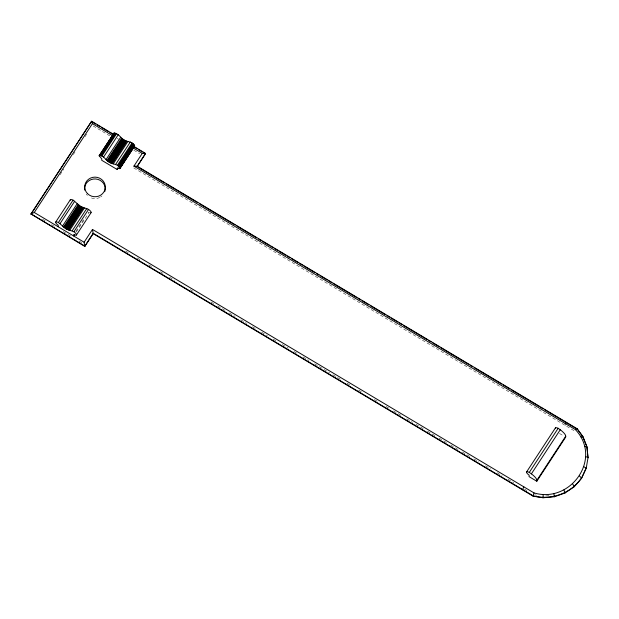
<?xml version="1.0" encoding="UTF-8"?>
<svg xmlns="http://www.w3.org/2000/svg" width="619" height="619" viewBox="0 0 619 619"><rect width="100%" height="100%" fill="white"/><g stroke="black" fill="none" stroke-linecap="round" stroke-linejoin="round"><path stroke-width="0.46" stroke-dasharray="3.1 2.32" d="M565.124 425.354L566.091 423.373M60.089 174.72L63.788 169.064M73.305 154.526L75.425 151.291M84.942 136.753L87.055 133.526M75.851 231.344L83.697 219.358M76.292 231.993L88.324 213.617L88.401 212.162A4.851 1.3 33.2 0 0 89.832 212.696M545.757 495.974L550.214 495.571M534.824 494.875L536.658 495.169M117.161 138.385L118.786 139.352M93.167 125.943L109.78 135.855M133.866 150.224L139.677 153.698M133.805 167.966L575.322 431.443M559.483 433.447L564.126 436.225M125.564 251.051L128.884 253.032M137.178 257.976L140.498 259.957M148.784 264.909L152.104 266.89M160.398 271.842L162.89 273.319M169.521 277.281L174.504 280.252M190.257 289.661L193.577 291.634M210.994 302.033L214.313 304.014M217.633 305.995L225.927 310.939M229.247 312.92L235.05 316.386M240.861 319.853L246.664 323.319M252.467 326.778L255.786 328.759M261.597 332.225L267.4 335.691M273.203 339.158L276.523 341.139M282.334 344.597L288.137 348.064M293.94 351.53L297.259 353.511M303.07 356.977L308.873 360.436M314.676 363.902L329.61 372.816M332.929 374.797L341.224 379.741M347.027 383.207L350.346 385.188M358.641 390.14L361.96 392.121M374.402 399.541L377.714 401.522M386.008 406.474L389.328 408.455M393.475 410.923L400.942 415.38M406.745 418.846L412.556 422.313M415.875 424.294L424.17 429.238M427.481 431.219L435.776 436.171M439.095 438.151L446.562 442.608M450.709 445.076L458.176 449.533M462.323 452.009L469.79 456.466M473.937 458.942L478.913 461.906M485.544 465.867L490.527 468.838M497.158 472.8L502.133 475.771M507.944 479.23L513.747 482.696M524.486 489.103L526.839 490.511M42.494 219.258L45.814 221.238M51.625 224.705L54.952 226.686M63.254 231.645L72.392 237.092M79.039 241.062L82.358 243.043M101.965 195.952A10.306 9.811 3.1 0 1 100.549 197.004M99.775 197.438A10.306 9.811 3.1 0 1 90.258 197.492M87.395 195.434A10.306 9.811 3.1 0 1 86.281 194.08"/><path stroke-width="0.93" d="M543.18 494.395L543.041 497.769L533.091 496.159L93.19 233.649L92.486 229.432L534.004 492.91C570.525 503.881 602.867 458.64 575.422 429.625L133.905 166.147L142.269 153.365L145.488 153.744L137.116 166.526L164.522 182.884M93.19 233.649L84.826 246.432L30.973 213.919L91.635 121.231L113.184 134.091M58.194 226.747L58.271 225.293A4.851 1.3 33.2 0 1 55.633 222.291A4.851 1.3 33.2 0 1 58.418 222.515L66.071 228.875L73.909 231.754A4.851 1.3 33.2 0 1 76.539 234.763A4.851 1.3 33.2 0 1 73.754 234.539L73.676 235.994L74.721 234.392M84.826 246.432L84.114 242.222L92.486 229.432M30.95 214.282L91.635 121.231L92.44 123.63L113.045 135.925M117.192 169.513L117.27 168.059L119.954 168.53L134.594 146.161C133.75 141.836 128.156 142.138 124.906 140.405C120.705 138.803 118.693 132.745 113.888 133.186L99.148 155.81L101.779 158.82L101.702 160.267L117.192 169.513L118.237 167.911M137.116 166.526L145.504 153.38L133.905 146.455M522.482 489.83L523.798 486.82M533.091 496.159L534.004 492.91M536.859 480.329A10.778 2.886 33.2 0 0 531.388 473.86L529.291 472.398A4.851 1.3 33.2 0 0 526.506 472.173A4.851 1.3 33.2 0 0 529.144 475.175L529.067 476.63L536.812 481.249L536.859 480.329L565.727 436.217A10.778 2.886 33.2 0 0 560.249 429.756L558.16 428.286A4.851 1.3 33.2 0 0 555.444 428.41M543.041 497.769L554.369 496.755L553.881 493.444M565.727 436.217L565.673 437.146L536.812 481.249M566.416 422.707L565.217 423.535M554.369 496.755L565.023 492.987L563.948 489.877M575.422 429.625L577.04 428.673L582.912 436.511L586.928 446.678L588.027 457.828L586.913 447.034L582.897 436.875L577.04 428.673L137.139 166.163L133.905 166.147M565.023 492.987L574.27 486.72L572.691 483.95M582.897 436.875L580.839 436.852M574.27 486.72L581.489 478.371L586.201 468.157L583.941 466.757M586.913 447.034L584.63 446.454M581.489 478.371L586.201 468.157M586.178 468.521L588.05 457.472L585.69 456.66M113.888 133.186L114.089 134.222M119.954 168.53C119.103 164.213 113.509 164.507 110.259 162.782C106.058 161.18 104.046 155.114 99.249 155.555M579.508 476.065L581.504 478.007C571.12 493.397 550.964 500.663 533.106 495.796L93.206 233.286L84.842 246.068L30.973 213.919L34.285 212.479L92.44 123.63M55.733 222.035L70.38 199.666M99.148 155.81L114.159 133.046M99.736 155.361L102.352 151.361M103.396 149.767L106.011 145.767M107.056 144.173L112.813 135.383M99.938 155.4L114.577 133.031M100.495 155.501L115.142 133.131M101.168 155.717L115.815 133.34M58.418 222.515L73.065 200.138L80.71 206.498L88.548 209.384A4.851 1.3 33.2 0 1 90.815 212.774M101.934 156.034L116.573 133.658M60.105 223.521L74.744 201.144M103.613 157.04L118.26 134.663M62.504 226.121L77.151 203.752M106.019 159.64L120.659 137.271M63.502 227.049L78.149 204.68M107.017 160.576L121.657 138.199M64.09 227.529L78.737 205.152M107.605 161.048L122.245 138.671M64.724 227.993L79.371 205.624M108.24 161.513L122.879 139.143M65.39 228.45L80.029 206.073M108.898 161.969L123.545 139.592M66.071 228.875L80.71 206.498M109.578 162.395L124.226 140.018M66.751 229.262L81.391 206.885M110.259 162.782L124.906 140.405M67.417 229.603L82.064 207.233M110.933 163.122L125.572 140.753M68.067 229.897L82.706 207.527M111.575 163.416L126.214 141.047M68.663 230.136L83.31 207.76M112.178 163.656L126.818 141.279M69.699 230.415L84.339 208.038M113.207 163.934L127.854 141.558M72.222 230.748L86.869 208.379M115.738 164.267L130.377 141.898M73.909 231.754L88.548 209.384M117.417 165.273L132.064 142.904M118.167 165.853L132.806 143.484M118.817 166.434L133.464 144.065M119.359 166.991L133.998 144.614M119.746 167.494L134.393 145.125M119.266 168.693L121.355 165.49M123.444 162.294L125.015 159.903M126.586 157.505L128.156 155.106M130.245 151.91L131.816 149.512M119.985 167.935L134.625 145.558M119.684 168.67L134.694 145.914M76.439 235.011L91.086 212.642M526.607 471.918L555.475 427.814M529.291 472.398L558.16 428.286M531.388 473.86L560.249 429.756M134.594 146.161L133.905 146.316M91.612 121.595L95.759 124.071M97.415 125.061L99.899 126.539M101.562 127.529L108.193 131.483M109.849 132.474L112.333 133.959M134.71 147.314L137.201 148.8M138.857 149.79L141.341 151.268M142.997 152.259L144.66 153.249M132.636 147.616L142.269 153.365M166.178 183.874L197.732 202.699M199.395 203.69L235.104 224.999M236.76 225.989L256.692 237.882M258.355 238.872L260.839 240.358M262.502 241.348L269.149 245.317M270.805 246.308L273.296 247.793M274.96 248.784L277.451 250.269M279.107 251.26L285.754 255.229M287.417 256.22L289.909 257.705M291.564 258.696L298.211 262.657M299.867 263.648L302.358 265.133M304.022 266.124L314.816 272.569M316.479 273.559L318.971 275.045M320.627 276.035L327.273 280.005M328.929 280.995L331.42 282.481M333.084 283.471L356.335 297.344M357.991 298.335L360.482 299.82M362.146 300.811L368.792 304.78M370.448 305.771L385.397 314.684M387.061 315.675L389.544 317.168M391.208 318.158L397.855 322.12M399.51 323.11L402.002 324.596M403.665 325.586L426.917 339.46M428.572 340.458L431.064 341.943M432.727 342.934L439.366 346.895M441.03 347.886L468.436 364.235M470.092 365.233L472.583 366.719M474.247 367.709L501.645 384.059M503.309 385.049L509.948 389.018M511.611 390.009L539.01 406.358M540.673 407.348L543.165 408.834M544.828 409.824L577.016 429.037M34.285 212.479L84.114 242.222M84.71 190.103A10.306 9.811 3.1 0 1 95.697 178.976A10.306 9.811 3.1 0 1 104.773 191.65M70.349 200.262A4.851 1.3 33.2 0 1 73.065 200.138M87.496 193.615A10.306 9.811 3.1 0 0 104.874 189.84A10.306 9.811 3.1 0 0 92.664 177.374A10.306 9.811 3.1 0 0 87.496 193.615"/></g></svg>
